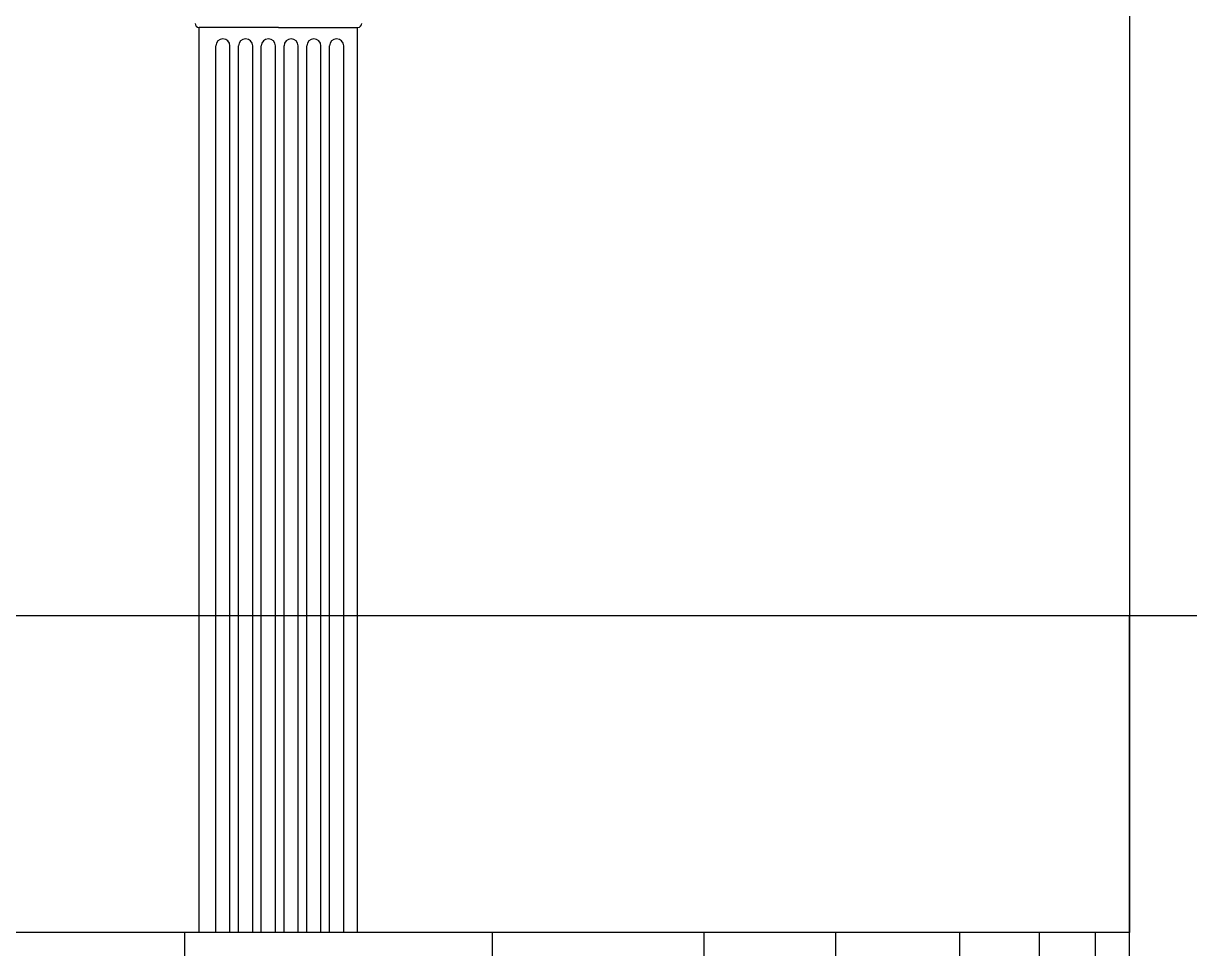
# Model space of a CAD drawing. Header units: metres. Extents: x 2217 to 2595, y -381 to -273.
# Drawn here: x 2357.231 to 2359.442, y -370.668 to -368.916 of the extents above; entities that cross this region are included whole.
import ezdxf

# ---------------------------------------------------------------- set-up
doc = ezdxf.new("R2010")
doc.units = ezdxf.units.M
doc.header["$LTSCALE"] = 0.5
doc.header["$MEASUREMENT"] = 0
for name, color, linetype in [('A-ELV', 3, 'Continuous'), ('A-FIX', 144, 'Continuous'), ('A-TILE', 26, 'Continuous')]:
    doc.layers.add(name, color=color, linetype=linetype)

msp = doc.modelspace()

# ---------------------------------------------------------------- linework, layer by layer
at = {"layer": 'A-ELV', "ltscale": 0.5}
for p, q in [((2371.3273, -370.0379), (2341.1773, -370.0379)), ((2359.3273, -370.6379), (2359.3273, -370.0379)), ((2359.3273, -370.6379), (2353.1773, -370.6379)), ((2359.3273, -371.5379), (2359.3273, -370.6379))]:
    msp.add_line(p, q, dxfattribs=at)
at = {"layer": 'A-FIX', "ltscale": 0.5}
for p, q in [((2359.3273, -367.4379), (2359.3273, -370.6379)), ((2357.7143, -368.9237), (2357.564, -368.9237)), ((2357.564, -370.6379, -0.0026), (2357.564, -368.9237)), ((2357.7143, -368.9237), (2357.8647, -368.9237)), ((2357.864, -370.6379, -0.0026), (2357.864, -368.9237)), ((2357.5958, -370.6379, -0.0026), (2357.5958, -368.9586)), ((2357.6226, -370.6379, -0.0026), (2357.6226, -368.9586)), ((2357.6389, -370.6379, -0.0026), (2357.6389, -368.9586)), ((2357.6657, -370.6379, -0.0026), (2357.6657, -368.9586)), ((2357.682, -370.6379, -0.0026), (2357.682, -368.9586)), ((2357.7088, -370.6379, -0.0026), (2357.7088, -368.9586)), ((2357.7251, -370.6379, -0.0026), (2357.7251, -368.9586)), ((2357.7519, -370.6379, -0.0026), (2357.7519, -368.9586)), ((2357.7682, -370.6379, -0.0026), (2357.7682, -368.9586)), ((2357.795, -370.6379, -0.0026), (2357.795, -368.9586)), ((2357.8113, -370.6379, -0.0026), (2357.8113, -368.9586)), ((2357.8381, -370.6379, -0.0026), (2357.8381, -368.9586))]:
    msp.add_line(p, q, dxfattribs=at)
for centre, radius, start, end in [((2357.5645, -368.9157), 0.00819, 181.1515, 265.2626), ((2357.8642, -368.9157), 0.00819, 274.7374, 358.8485), ((2357.6092, -368.9586), 0.0134, 0, 180), ((2357.6523, -368.9586), 0.0134, 0, 180), ((2357.6954, -368.9586), 0.0134, 0, 180), ((2357.7385, -368.9586), 0.0134, 0, 180), ((2357.7816, -368.9586), 0.0134, 0, 180), ((2357.8247, -368.9586), 0.0134, 0, 180)]:
    msp.add_arc(centre, radius, start, end, dxfattribs=at)
at = {"layer": 'A-TILE', "ltscale": 0.5}
for p, q in [((2357.5364, -370.6379), (2357.5364, -371.5379)), ((2358.1194, -370.6379), (2358.1194, -371.5379)), ((2358.5207, -370.6379), (2358.5207, -371.5379)), ((2358.7705, -370.6379), (2358.7705, -371.5379)), ((2359.0052, -370.6379), (2359.0052, -371.5379)), ((2359.1566, -370.6379), (2359.1566, -371.5379)), ((2359.2626, -370.6379), (2359.2626, -371.5379))]:
    msp.add_line(p, q, dxfattribs=at)

doc.saveas('drawing.dxf')
